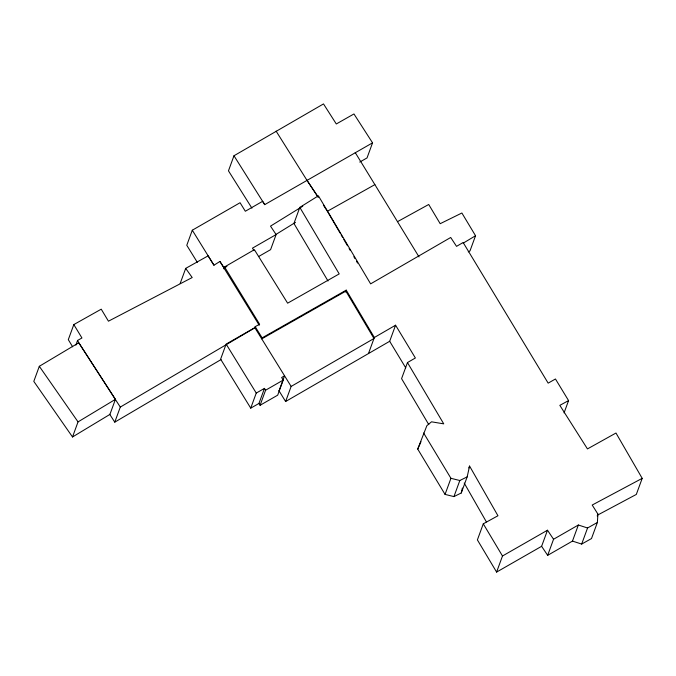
<?xml version="1.0" encoding="UTF-8"?>
<svg xmlns="http://www.w3.org/2000/svg" width="676" height="676" viewBox="0 0 676 676"><rect width="100%" height="100%" fill="white"/><g stroke="black" fill="none" stroke-linecap="round" stroke-linejoin="round"><path stroke-width="1.01" d="M547.661 555.342L553.551 539.262L547.501 530.212L541.62 546.301L547.661 555.342L572.471 541.096L581.673 544.07L591.492 538.569L597.373 522.489L597.905 514.081L592.201 505.031L642.2 478.355L615.98 433.029L587.461 448.915L559.838 405.346L568.567 400.598L555.461 378.991L548.16 383.14L463.136 242.507L456.537 246.36L450.706 237.479L370.625 283.861L318.388 195.795L299.814 207.38L293.933 223.469L328.004 281.005M368.462 353.582L374.343 337.501L395.57 325.207L415.377 357.993L407.467 362.564L443.743 423.86L431.525 421.816L426.877 425.669L417.726 449.075L445.053 494.401L453.942 496.598L461.277 492.973L462.376 488.047M461.277 492.973L467.167 476.884L469.567 466.06L497.95 515.754L483.281 523.824L477.391 539.904L496.607 572.082L541.62 546.301M109.656 414.227L114.776 422.154L120.294 407.079L78.779 342.757L39.318 366.299L33.8 381.382L72.518 436.975L109.918 414.413L115.435 399.339L78.779 342.757L77.596 340.417L81.948 337.983L73.819 324.581L101.231 309.177L108.447 321.193L192.195 277.54L185.697 268.38L208.157 255.832L213.946 265.22L219.928 261.46L224.195 267.966L226.908 266.395M73.819 324.581L68.301 339.656L72.636 346.805M75.873 345.132L77.596 340.417M72.518 436.975L78.036 421.892L115.435 399.339M251.928 208.166L228.463 170.842L233.98 155.759L323.5 103.918L336.302 123.97L353.954 113.957L372.552 142.847L264.713 204.642L262.618 201.321L245.329 211.25L240.073 202.724L192.297 230.212L186.779 245.287L197.324 262.347M180.179 283.455L185.697 268.38M223.874 268.854L224.567 266.961L254.379 249.672L287.63 303.178L339.208 273.907L299.814 207.38M225.792 345.039L220.621 359.176L250.737 408.143L258.959 403.445L264.477 388.37L265.584 390.221L260.066 405.296L258.959 403.445M302.78 206.205L270.51 226.13L276.112 234.572L270.594 249.655L258.773 256.441M254.489 328.553L255.182 326.66L259.601 324.235L224.567 266.961M250.737 408.143L256.255 393.06L264.477 388.37M279.019 390.931L284.537 375.848L281.655 377.504L283.202 380.098L277.684 395.173L260.066 405.296M372.552 142.847L367.034 157.93L359.733 162.063M278.968 390.745L285.618 401.51L291.136 386.435L373.98 338.507L345.867 291.136L261.747 338.87M345.537 292.024L346.23 290.139L374.343 337.501M285.618 401.51L389.68 341.287L395.57 325.207M407.467 362.564L401.578 378.653L428.787 424.621M397.505 221.66L428.719 204.482L440.186 223.697L461.885 213.008L475.541 235.738L470.023 250.821L468.265 251.878M445.053 494.401L450.943 478.312L423.615 432.995M453.942 496.598L459.824 480.509L467.167 476.884M468.874 467.953L469.567 466.06M496.607 572.082L502.488 556.002L547.501 530.212M564.063 412.892L568.567 400.598M572.471 541.096L578.352 525.015L587.562 527.99L597.373 522.489M581.673 544.07L587.562 527.99M597.212 515.974L597.905 514.081M642.2 478.355L636.31 494.435L597.423 515.18M417.726 449.075L420.987 441.749M275.749 234.564L295.471 222.387M463.212 243.132L475.541 235.738M120.294 407.079L255.604 327.378M114.776 422.154L221.027 359.573M276.112 234.572L252.461 248.151L254.007 250.678M265.584 390.221L283.202 380.098M553.551 539.262L578.352 525.015M346.23 290.139L262.119 337.865L255.182 326.66M323.398 205.183L327.395 211.25L374.876 184.624L419.019 256.922M450.943 478.312L459.824 480.509M39.318 366.299L78.036 421.892M276.121 131.144L306.811 180.053L318.024 196.8M306.811 180.053L318.252 197.384M233.98 155.759L264.713 204.642M192.297 230.212L213.946 265.22M219.928 261.46L259.238 325.24M291.136 386.435L254.81 327.666L226.139 344.092L256.255 393.06M355.238 152.59L374.876 184.624M389.68 341.287L405.744 367.871M483.281 523.824L502.488 556.002M327.395 211.25L340.096 233.059M341.152 234.885L342.74 237.606M343.797 239.422L347.506 245.785M349.095 248.514L350.151 250.331M353.852 256.694L354.908 258.511M356.497 261.24L357.553 263.057M464.201 483.053L486.382 521.897"/></g></svg>
